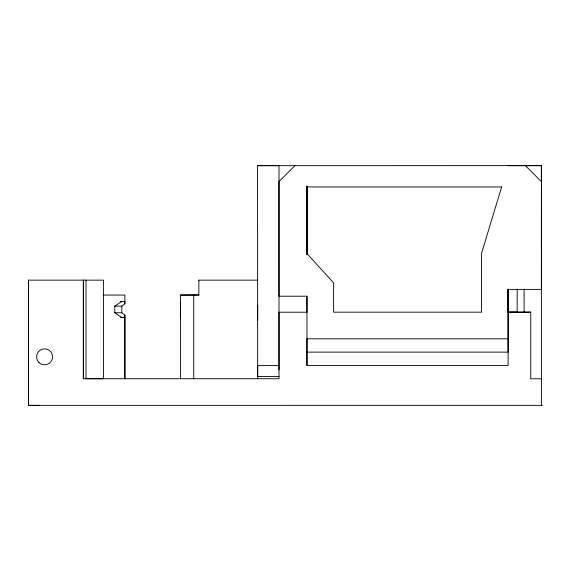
<?xml version="1.0" encoding="UTF-8"?>
<svg xmlns="http://www.w3.org/2000/svg" width="571" height="571" viewBox="0 0 571 571"><rect width="100%" height="100%" fill="white"/><g stroke="black" fill="none" stroke-linecap="round" stroke-linejoin="round"><path stroke-width="0.86" d="M83.359 378.723L83.359 280.147L83.359 378.723L278.991 378.723L278.991 312.194L306.962 312.194L306.962 296.206L278.991 296.206L278.983 181.621L294.971 165.633M120.46 317.447L124.871 317.447L121.587 317.39L114.75 312.765L114.75 306.142L121.666 301.459M124.871 378.816L124.871 315.099L121.83 312.765L114.721 312.765M114.721 306.142L121.83 306.142L124.871 303.801L124.871 295.064L103.151 295.064M180.415 317.447L180.415 315.699M180.415 301.459L180.415 315.813M193.733 378.723L193.733 294.943L198.844 294.943L198.844 280.147M257.678 370.907L257.678 376.532L278.991 376.532M257.678 369.872L257.678 365.483L278.991 365.483L278.991 369.872M257.678 320.188L257.678 305.271M278.991 365.333L278.998 165.633L257.55 165.669L257.678 378.723M306.962 254.459L306.962 186.06M508.083 165.64L541.415 165.64L541.394 289.411L508.111 289.383L508.104 352.121L306.962 352.121L306.962 338.803L508.104 338.803M508.111 312.33L508.119 289.383M541.387 246.593L541.451 192.27M541.372 165.626L541.372 181.614L525.384 165.626M180.415 378.723L180.415 295.064L193.733 294.943M530.759 312.159L508.111 312.159L530.759 312.159L530.759 378.801L541.415 378.801M526.262 165.647L529.424 165.64M257.55 165.669L541.415 165.654L541.415 405.367L542.45 405.367M198.751 280.147L257.678 280.147M180.415 295.064L199.065 295.064M120.46 301.459L124.871 301.459L124.871 303.801M541.415 405.367L28.55 405.36L28.55 280.147L28.55 405.36L39.206 405.374M508.111 312.159L517.176 312.194L517.169 289.104M306.92 186.146L306.934 254.787M306.955 351.957L306.955 365.333M524.099 289.104L524.099 312.194M508.111 289.104L508.111 365.476L306.962 365.476L306.962 296.206M124.871 315.099L124.871 378.723M121.83 306.142L121.83 312.765M86.021 280.147L86.021 378.723L103.422 378.723L103.422 280.147L28.55 280.147L28.55 378.723M501.638 186.945L481.474 253.581L481.474 312.166L333.607 312.166L333.607 282.873L306.962 253.581L306.962 186.945L501.638 186.945M38.921 362.492A7.994 7.994 0 0 0 52.296 358.909A7.994 7.994 0 0 0 42.504 349.124A7.994 7.994 0 0 0 38.921 362.492"/></g></svg>
